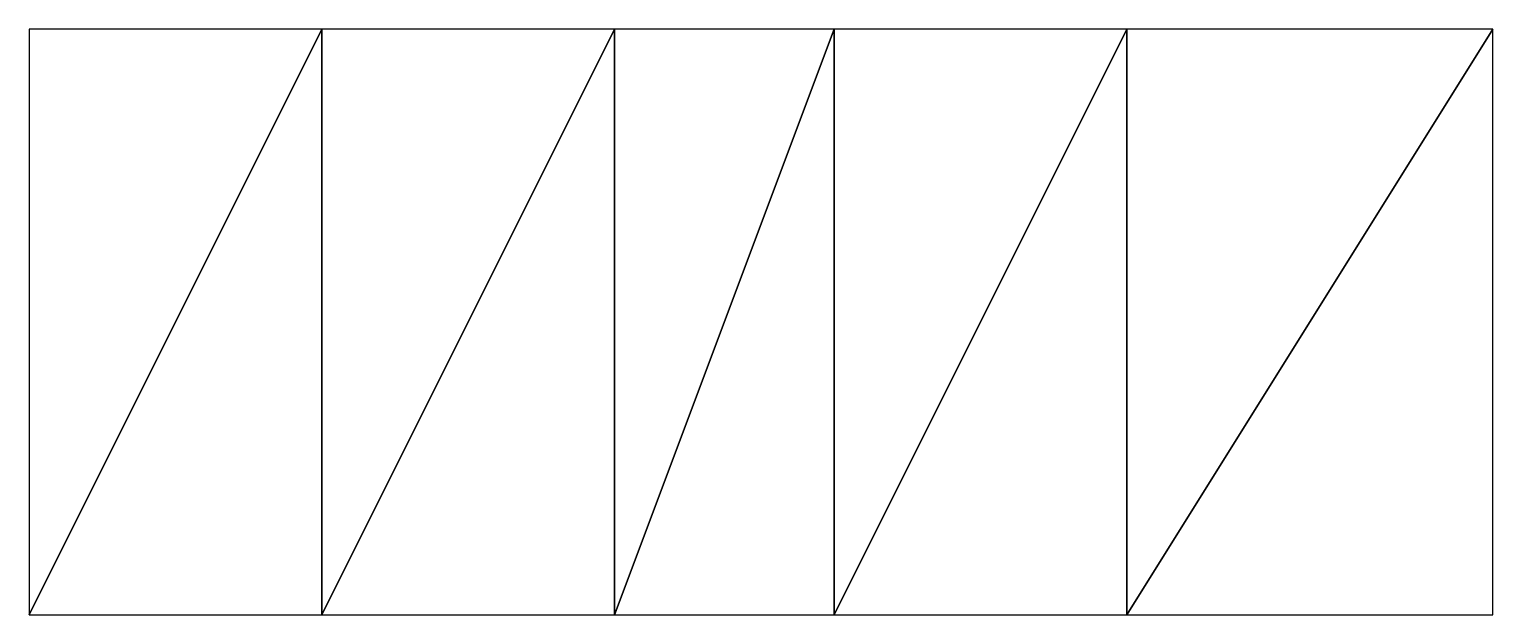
# Model space of a CAD drawing. Extents: x 700000 to 700100, y 9099980 to 9100020.
import ezdxf

# ---------------------------------------------------------------- set-up
doc = ezdxf.new("R2010")
doc.units = 0
doc.layers.add('TOPO', color=7, linetype='Continuous')

msp = doc.modelspace()

# ---------------------------------------------------------------- meshes
at = {"layer": 'TOPO'}
mesh = msp.add_polyface(dxfattribs=at)
corners = [(700000, 9099980, 120), (700020, 9099980, 120), (700020, 9100020, 120), (700000, 9100020, 120), (700040, 9099980, 130), (700040, 9100020, 130), (700055, 9099980, 130), (700055, 9100020, 130), (700075, 9099980, 140), (700075, 9100020, 140), (700100, 9099980, 140), (700100, 9100020, 140)]
mesh.append_faces([[corners[k] for k in face] for face in [(0, 2, 3), (1, 4, 5), (1, 5, 2), (4, 6, 7), (4, 7, 5), (6, 8, 9), (6, 9, 7), (8, 10, 11), (8, 11, 9)]])
mesh.append_faces([[corners[k] for k in face] for face in [(0, 1, 2)]], dxfattribs={"vtx0": -1})

doc.saveas('drawing.dxf')
